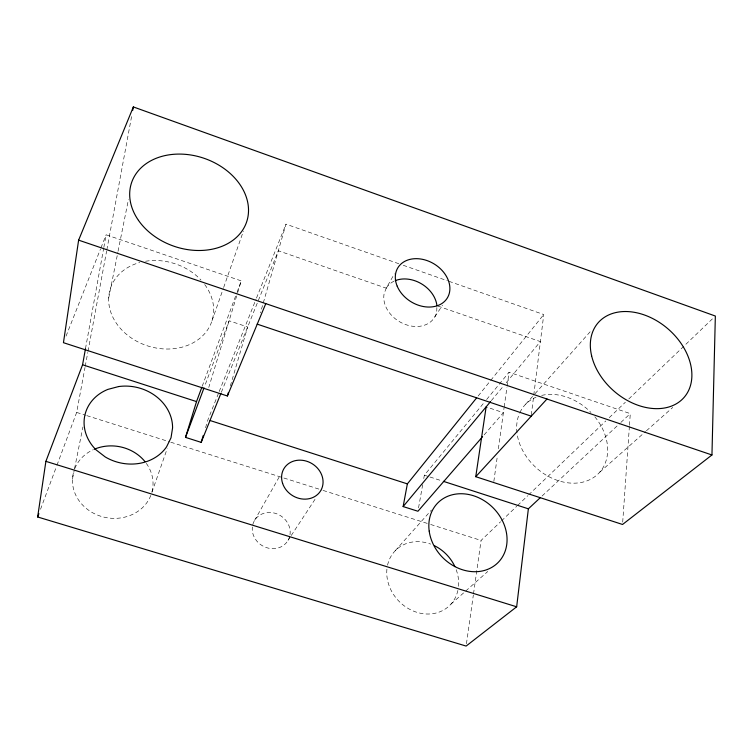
<?xml version="1.0" encoding="UTF-8"?>
<svg xmlns="http://www.w3.org/2000/svg" width="753" height="753" viewBox="0 0 753 753"><rect width="100%" height="100%" fill="white"/><g stroke="black" fill="none" stroke-linecap="round" stroke-linejoin="round"><path stroke-width="0.56" stroke-dasharray="3.77 2.82" d="M622.703 522.14L629.395 426.462M629.48 425.294L630.289 413.623L509.075 372.246L485.29 401.142M531.317 414.988L533.613 396.351M533.755 395.184L543.76 314.547L448.619 281.189M493.846 481.393L497.404 455.772M498.373 448.788L504.03 408.079M466.446 643.749L473.345 594.992M473.515 593.835L481.073 540.438L500.594 521.744M504.19 406.921L506.957 387.268M507.117 386.11L509.075 372.246M418.546 507.87L422.753 484.207M423.751 478.569L424.353 475.19L484.546 402.046M85.484 348.667L103.613 248.594M103.82 247.445L106.117 234.795L241.261 280.888L208.76 387.484M56.955 465.25L76.665 412.418L85.004 367.464M85.221 366.306L87.79 352.479M88.007 351.322L106.615 251.031M106.832 249.883L132.067 113.854M72.495 478.889L74.321 469.787M74.547 468.648L82.915 427.007M108.677 298.094L117.873 252.377M118.042 251.304L128.462 199.451M398.826 263.729L285.98 224.159L260.425 312.834M230.324 385.969L247.662 326.981L229.138 320.769L204.44 386.769M205.56 427.713L207.913 419.826L218.756 392.642M151.908 492.33L167.185 448.713M212.026 320.693L223.264 288.615M223.65 287.505L243.417 231.096M202.228 386.223L236.79 292.955M237.195 291.863L241.261 280.888M40.521 509.273L56.541 466.352M66.038 336.149L100.516 248.961M100.949 247.869L106.117 234.795M219.189 391.56L256.048 299.167M256.491 298.075L285.98 224.159M506.195 382.74L540.362 341.598L436.909 305.737L436.749 311.526A28.219 21.884 31.4 0 1 405.971 324.684A28.219 21.884 31.4 0 1 384.199 293.35L386.336 288.004L394.412 273.819M221.354 392.294L278.356 250.768L386.261 288.173M254.542 520.464L280.54 474.635M288.041 540.4L290.611 536.484M291.251 535.505L315.695 498.298M434.792 316.928L442.491 305.247M478.146 396.012L489.939 381.366M490.683 380.444L543.76 314.547M491.333 400.624L503.22 386.317M484.132 434.895L503.38 412.7L487.21 407.251M395.269 550.688L431.469 510.026M525.735 404.145L534.263 394.553M535.044 393.687L590.889 330.953M501.451 520.925L516.727 506.289M517.575 505.479L527.759 495.728M528.606 494.909L605.854 420.927M609.243 417.67L625.376 402.224M628.774 398.968L713.656 317.672M542.075 496.02L620.02 423.224M620.877 422.424L630.289 413.623M450.934 604.151L487.775 571.48M599.812 472.122L645.547 431.563M646.422 430.782L672.805 407.392M76.665 412.418L85.626 415.261M86.746 415.609L169.641 441.851M170.762 442.209L322.002 490.081M323.122 490.438L429.539 524.126M430.66 524.483L481.073 540.438M424.353 475.19L428.834 476.64M429.944 476.997L442.256 480.979M403.25 265.282L447.508 280.794M457.88 590.437A38.61 33.348 46.2 0 1 416.908 612.33A38.61 33.348 46.2 0 1 386.976 568.553M387.55 565.174A38.61 33.348 46.2 0 1 430.688 544.099M456.177 569.654A38.61 33.348 46.2 0 1 458.436 587.086M150.835 495.389A40.436 36.078 10.7 0 1 101.109 516.36A40.436 36.078 10.7 0 1 73.738 471.594M74.763 468.611A40.436 36.078 10.7 0 1 93.268 449.692M146.298 463.34A40.436 36.078 10.7 0 1 151.861 492.311M204.703 284.521A53.303 43.297 17.2 0 1 187.939 345.232A53.303 43.297 17.2 0 1 114.522 320.345A53.303 43.297 17.2 0 1 139.757 262.505M145.536 261.253A53.303 43.297 17.2 0 1 200.985 280.069M289.736 536.136A19.484 17.564 31.4 0 1 268.124 548.09A19.484 17.564 31.4 0 1 252.33 526.996M252.754 524.709A19.484 17.564 31.4 0 1 274.911 513.207A19.484 17.564 31.4 0 1 289.961 534.997M386.336 288.004A28.219 21.884 31.4 0 1 394.299 281.057M594.842 416.804A50.282 38.921 42.2 0 1 582.285 482.249A50.282 38.921 42.2 0 1 517.142 434.048M516.982 432.89A50.282 38.921 42.2 0 1 519.504 413.425M519.928 412.493A50.282 38.921 42.2 0 1 536.051 397.208M541.671 395.4A50.282 38.921 42.2 0 1 590.926 412.456"/><path stroke-width="1.13" d="M486.137 406.884L475.755 476.696L622.543 524.474L711.952 454.972L715.35 316.044L133.356 106.935L78.623 240.151L63.45 342.69L227.387 395.984L265.771 303.628M436.909 305.737L436.919 305.539A28.219 21.884 31.4 0 0 395.231 280.653M85.484 348.667L82.566 364.772L45.886 461.354L37.65 516.982L466.116 646.065L516.662 606.796L528.371 508.821L540.362 497.62M132.707 110.39L133.356 106.935M482.598 436.674L417.943 511.249L403.137 506.562L407.364 483.878L476.668 397.838M227.387 395.984L228.366 392.642M201.823 387.324L196.533 401.584L185.502 437.371L201.183 442.369L203.197 435.601M37.65 516.982L38.883 513.678M185.502 437.371L204.025 387.87M201.183 442.369L220.911 393.386M403.137 506.562L490.589 401.518M475.755 476.696L546.979 399.015M118.588 386.562L107.877 389.395A44.559 38.648 13.6 0 0 96.092 449.889L105.241 456.949A44.559 38.648 13.6 0 0 166.545 446.887L171.006 437.813L172.578 427.92A44.559 38.648 13.6 0 0 118.588 386.562M45.886 461.354L516.662 606.796M210.143 420.541L407.364 483.878M82.566 364.772L196.533 401.584M443.366 481.336L528.371 508.821M257.168 324.119L531.176 416.145M78.623 240.151L711.952 454.972M434.65 545.821A38.61 33.348 46.2 0 1 454.925 566.661M94.285 449.249A40.436 36.078 10.7 0 1 144.962 461.589M591.623 355.811A56.927 41.208 40.9 0 0 675.733 404.126A56.927 41.208 40.9 0 0 655.976 320.326A56.927 41.208 40.9 0 0 591.623 355.811M397.198 286.178A28.981 22.157 31.4 0 0 443.95 301.962A28.981 22.157 31.4 0 0 426.65 260.444A28.981 22.157 31.4 0 0 397.198 286.178M429.201 531.119A42.384 35.4 44.5 0 0 491.973 567.273A42.384 35.4 44.5 0 0 482.664 499.794A42.384 35.4 44.5 0 0 429.201 531.119M138.467 220.365A60.795 46.479 19.1 0 0 241.374 231.933A60.795 46.479 19.1 0 0 187.478 154.544A60.795 46.479 19.1 0 0 138.467 220.365M282.629 483.482A21.442 18.721 31.4 0 0 317.794 494.297A21.442 18.721 31.4 0 0 306.556 461.184A21.442 18.721 31.4 0 0 282.629 483.482"/></g></svg>
